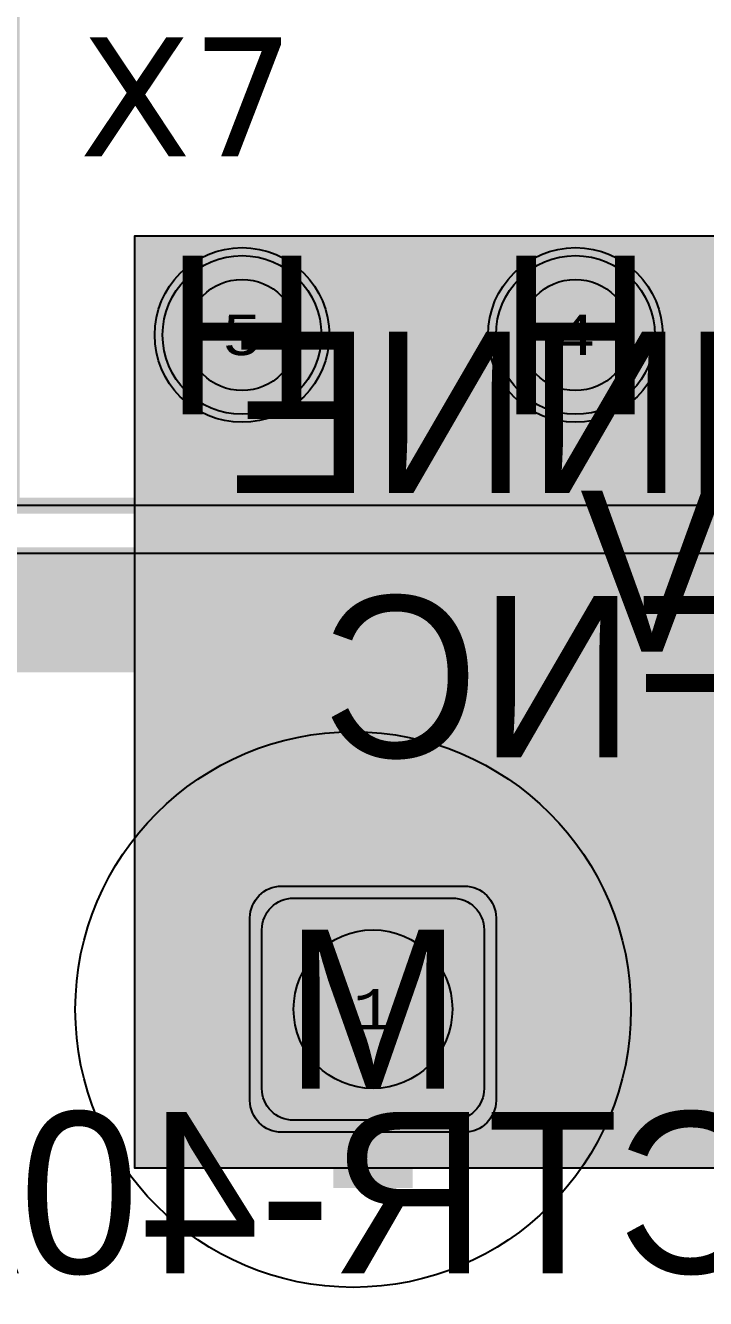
# Model space of a CAD drawing. Extents: x -28 to 199, y -61 to 255.
# Drawn here: x 4.12 to 12.69, y 151.86 to 167.9 of the extents above; entities that cross this region are included whole.
import ezdxf
from ezdxf.enums import TextEntityAlignment as Align

# ---------------------------------------------------------------- set-up
doc = ezdxf.new("R2010")
doc.units = 0
doc.header["$MEASUREMENT"] = 0
for name, color, linetype in [('ASSEMBLY_OUTLINES_TOP', 102, 'CONTINUOUS'), ('ASSEMBLY_PART_NUMBERS_BTM', 191, 'CONTINUOUS'), ('ASSEMBLY_REF_DES_TOP', 102, 'CONTINUOUS'), ('DRILL_DRAWING', 21, 'CONTINUOUS'), ('GENERATED_SILKSCREEN_TOP', 140, 'CONTINUOUS'), ('PART_HOLES_LAYER_2', 30, 'CONTINUOUS'), ('PART_HOLES_LAYER_3', 30, 'CONTINUOUS'), ('PART_HOLES_LAYER_BOTTOM', 30, 'CONTINUOUS'), ('PART_HOLES_LAYER_TOP', 30, 'CONTINUOUS'), ('PART_PADS_LAYER_2', 230, 'CONTINUOUS'), ('PART_PADS_LAYER_3', 81, 'CONTINUOUS'), ('PART_PADS_LAYER_BOTTOM', 10, 'CONTINUOUS'), ('PART_PADS_LAYER_TOP', 150, 'CONTINUOUS'), ('PIN_NUMBERS_BTM', 8, 'CONTINUOUS'), ('PIN_NUMBERS_TOP', 8, 'CONTINUOUS'), ('PLACEMENT_OUTLINES_TOP', 130, 'CONTINUOUS'), ('PLANE_DATA_LAYER_2', 230, 'CONTINUOUS'), ('PLANE_DATA_LAYER_3', 81, 'CONTINUOUS'), ('PLANE_DATA_LAYER_BOTTOM', 10, 'CONTINUOUS'), ('PLANE_DATA_LAYER_TOP', 150, 'CONTINUOUS'), ('PLANE_SHAPES_LAYER_2', 230, 'CONTINUOUS'), ('PLANE_SHAPES_LAYER_3', 81, 'CONTINUOUS'), ('PLANE_SHAPES_LAYER_BOTTOM', 10, 'CONTINUOUS'), ('PLANE_SHAPES_LAYER_TOP', 150, 'CONTINUOUS'), ('SILKSCREEN_OUTLINES_TOP', 150, 'CONTINUOUS'), ('SOLDERMASK_PADS_BTM', 12, 'CONTINUOUS'), ('SOLDERMASK_PADS_TOP', 180, 'CONTINUOUS')]:
    doc.layers.add(name, color=color, linetype=linetype)
doc.styles.add('COURIER_NEW', font='COUR.TTF')
doc.styles.add('VERDANA', font='verdana.TTF')
doc.styles.add('VERIBEST_GERBER_0', font='txt')

msp = doc.modelspace()

# ---------------------------------------------------------------- hatches: boundary and pattern name
at = {"layer": 'PART_HOLES_LAYER_2'}
h = msp.add_hatch(color=256, dxfattribs=at)
edge = h.paths.add_edge_path()
edge.add_arc((6.85, 164), 0.7, 0, 360)
h = msp.add_hatch(color=256, dxfattribs=at)
edge = h.paths.add_edge_path()
edge.add_arc((11.05, 164), 0.7, 0, 360)
h = msp.add_hatch(color=256, dxfattribs=at)
edge = h.paths.add_edge_path()
edge.add_arc((8.5, 155.505), 1, 0, 360)
at = {"layer": 'PART_HOLES_LAYER_3'}
h = msp.add_hatch(color=256, dxfattribs=at)
edge = h.paths.add_edge_path()
edge.add_arc((6.85, 164), 0.7, 0, 360)
h = msp.add_hatch(color=256, dxfattribs=at)
edge = h.paths.add_edge_path()
edge.add_arc((11.05, 164), 0.7, 0, 360)
h = msp.add_hatch(color=256, dxfattribs=at)
edge = h.paths.add_edge_path()
edge.add_arc((8.5, 155.505), 1, 0, 360)
at = {"layer": 'PART_HOLES_LAYER_BOTTOM'}
h = msp.add_hatch(color=256, dxfattribs=at)
edge = h.paths.add_edge_path()
edge.add_arc((6.85, 164), 0.7, 0, 360)
h = msp.add_hatch(color=256, dxfattribs=at)
edge = h.paths.add_edge_path()
edge.add_arc((11.05, 164), 0.7, 0, 360)
h = msp.add_hatch(color=256, dxfattribs=at)
edge = h.paths.add_edge_path()
edge.add_arc((8.5, 155.505), 1, 0, 360)
at = {"layer": 'PART_HOLES_LAYER_TOP'}
h = msp.add_hatch(color=256, dxfattribs=at)
edge = h.paths.add_edge_path()
edge.add_arc((6.85, 164), 0.7, 0, 360)
h = msp.add_hatch(color=256, dxfattribs=at)
edge = h.paths.add_edge_path()
edge.add_arc((11.05, 164), 0.7, 0, 360)
h = msp.add_hatch(color=256, dxfattribs=at)
edge = h.paths.add_edge_path()
edge.add_arc((8.5, 155.505), 1, 0, 360)
at = {"layer": 'PLANE_DATA_LAYER_2'}
h = msp.add_hatch(color=256, dxfattribs=at)
h.paths.add_polyline_path([(26.75, 153.5762, -0.41421356), (26.6738, 153.5), (5.5762, 153.5, -0.41421356), (5.5, 153.5762), (5.5, 163.63089, -0.86805037), (5.64939, 163.6521, 0.86806281), (8.1, 164), (8.1, 164, 0.278556), (7.43179, 165.10636, -0.78312568), (7.46725, 165.25), (10.43275, 165.25, -0.78312568), (10.46821, 165.10636, 0.278556), (9.8, 164, 1), (12.3, 164, 0.278556), (11.63179, 165.10636, -0.78312568), (11.66725, 165.25), (14.63275, 165.25, -0.78312568), (14.66821, 165.10636, 0.278556), (14, 164, 1), (16.5, 164, 0.278556), (15.83179, 165.10636, -0.78312568), (15.86725, 165.25), (18.83275, 165.25, -0.78312568), (18.86821, 165.10636, 0.278556), (18.2, 164, 1), (20.7, 164, 0.278556), (20.03179, 165.10636, -0.78312568), (20.06725, 165.25), (22.60489, 165.25, -0.41421356), (22.68109, 165.1738, -0.23177905), (22.6516, 165.11359, 0.23178115), (22.4, 164.6), (22.4, 163.4, 0.23178115), (22.6516, 162.88641, -0.23177905), (22.68109, 162.8262, -0.41421356), (22.60489, 162.75), (21.25, 162.75), (21.25, 155.5), (26.6738, 155.5, -0.41421356), (26.75, 155.4238)], flags=0)
h.paths.add_polyline_path([(9.65, 153.705, 0.41421356), (10.3, 154.355), (10.3, 156.655, 0.41421356), (9.65, 157.305), (7.35, 157.305, 0.41421356), (6.7, 156.655), (6.7, 154.355, 0.41421356), (7.35, 153.705)], flags=0)
for points in [[(6.85, 164), (7.89173, 164.82073)], [(11.05, 164), (10.03245, 164.85053)], [(11.05, 164), (12.06755, 164.85053)], [(6.85, 164), (5.91445, 163.06003)], [(6.85, 164), (7.73195, 163.00956)], [(11.05, 164), (10.11224, 163.06223)], [(11.05, 164), (11.98776, 163.06223)], [(7.35, 156.655), (6.8365, 157.1685)], [(9.65, 156.655), (10.1635, 157.1685)], [(7.35, 154.355), (6.8365, 153.8415)], [(9.65, 154.355), (10.1635, 153.8415)]]:
    msp.add_hatch(color=256, dxfattribs=at).paths.add_polyline_path(points, is_closed=False, flags=0)
at = {"layer": 'PLANE_DATA_LAYER_3'}
h = msp.add_hatch(color=256, dxfattribs=at)
h.paths.add_polyline_path([(26.75, 153.5762, -0.41421356), (26.6738, 153.5), (5.5762, 153.5, -0.41421356), (5.5, 153.5762), (5.5, 163.63089, -0.86805037), (5.64939, 163.6521, 0.86806281), (8.1, 164), (8.1, 164, 0.278556), (7.43179, 165.10636, -0.78312568), (7.46725, 165.25), (10.43275, 165.25, -0.78312568), (10.46821, 165.10636, 0.278556), (9.8, 164, 1), (12.3, 164, 0.278556), (11.63179, 165.10636, -0.78312568), (11.66725, 165.25), (14.63275, 165.25, -0.78312568), (14.66821, 165.10636, 0.278556), (14, 164, 1), (16.5, 164, 0.278556), (15.83179, 165.10636, -0.78312568), (15.86725, 165.25), (18.83275, 165.25, -0.78312568), (18.86821, 165.10636, 0.278556), (18.2, 164, 1), (20.7, 164, 0.278556), (20.03179, 165.10636, -0.78312568), (20.06725, 165.25), (22.60489, 165.25, -0.41421356), (22.68109, 165.1738, -0.23177905), (22.6516, 165.11359, 0.23178115), (22.4, 164.6), (22.4, 163.4, 0.23178115), (22.6516, 162.88641, -0.23177905), (22.68109, 162.8262, -0.41421356), (22.60489, 162.75), (21.25, 162.75), (21.25, 155.5), (26.6738, 155.5, -0.41421356), (26.75, 155.4238)], flags=0)
h.paths.add_polyline_path([(9.65, 153.705, 0.41421356), (10.3, 154.355), (10.3, 156.655, 0.41421356), (9.65, 157.305), (7.35, 157.305, 0.41421356), (6.7, 156.655), (6.7, 154.355, 0.41421356), (7.35, 153.705)], flags=0)
for points in [[(6.85, 164), (7.89173, 164.82073)], [(11.05, 164), (10.03245, 164.85053)], [(11.05, 164), (12.06755, 164.85053)], [(6.85, 164), (5.91445, 163.06003)], [(6.85, 164), (7.73195, 163.00956)], [(11.05, 164), (10.11224, 163.06223)], [(11.05, 164), (11.98776, 163.06223)], [(7.35, 156.655), (6.8365, 157.1685)], [(9.65, 156.655), (10.1635, 157.1685)], [(7.35, 154.355), (6.8365, 153.8415)], [(9.65, 154.355), (10.1635, 153.8415)]]:
    msp.add_hatch(color=256, dxfattribs=at).paths.add_polyline_path(points, is_closed=False, flags=0)
at = {"layer": 'PLANE_DATA_LAYER_BOTTOM'}
h = msp.add_hatch(color=256, dxfattribs=at)
h.paths.add_polyline_path([(26.75, 154.98389, -0.55996436), (26.63922, 154.91599, 0.1183093), (26.435, 154.965), (26.285, 154.965, 0.41421356), (25.835, 154.515), (25.835, 153.485, 0.41421356), (26.285, 153.035), (26.435, 153.035, 0.1183093), (26.63922, 153.08401, -0.55996436), (26.75, 153.01611), (26.75, 152.5762, -0.41421356), (26.6738, 152.5), (23.8262, 152.5, -0.41421356), (23.75, 152.5762), (23.75, 153.5), (5.5762, 153.5, -0.41421356), (5.5, 153.5762), (5.5, 163.63089, -0.86805037), (5.64939, 163.6521, 0.86806281), (8.1, 164), (8.1, 164, 0.278556), (7.43179, 165.10636, -0.78312568), (7.46725, 165.25), (10.43275, 165.25, -0.78312568), (10.46821, 165.10636, 0.278556), (9.8, 164, 1), (12.3, 164, 0.278556), (11.63179, 165.10636, -0.78312568), (11.66725, 165.25), (14.63275, 165.25, -0.78312568), (14.66821, 165.10636, 0.278556), (14, 164, 1), (16.5, 164, 0.278556), (15.83179, 165.10636, -0.78312568), (15.86725, 165.25), (18.83275, 165.25, -0.78312568), (18.86821, 165.10636, 0.278556), (18.2, 164, 1), (20.7, 164, 0.278556), (20.03179, 165.10636, -0.78312568), (20.06725, 165.25), (22.60489, 165.25, -0.41421356), (22.68109, 165.1738, -0.23177905), (22.6516, 165.11359, 0.23178115), (22.4, 164.6), (22.4, 163.4, 0.23178115), (22.6516, 162.88641, -0.23177905), (22.68109, 162.8262, -0.41421356), (22.60489, 162.75), (21.25, 162.75), (21.25, 155.5), (26.6738, 155.5, -0.41421356), (26.75, 155.4238)], flags=0)
h.paths.add_polyline_path([(9.5, 153.855, 0.41421356), (10.15, 154.505), (10.15, 156.505, 0.41421356), (9.5, 157.155), (7.5, 157.155, 0.41421356), (6.85, 156.505), (6.85, 154.505, 0.41421356), (7.5, 153.855)], flags=0)
h.paths.add_polyline_path([(25.155, 153.035, 0.41421356), (25.605, 153.485), (25.605, 154.515, 0.41421356), (25.155, 154.965), (25.005, 154.965, 0.41421356), (24.555, 154.515), (24.555, 153.485, 0.41421356), (25.005, 153.035)], flags=0)
for points in [[(6.85, 164), (7.89173, 164.82073)], [(11.05, 164), (10.03245, 164.85053)], [(11.05, 164), (12.06755, 164.85053)], [(6.85, 164), (5.91445, 163.06003)], [(6.85, 164), (7.73195, 163.00956)], [(11.05, 164), (10.11224, 163.06223)], [(11.05, 164), (11.98776, 163.06223)], [(8.5, 156.505), (8.5, 157.2312)], [(7.5, 155.505), (6.7738, 155.505)], [(9.5, 155.505), (10.2262, 155.505)], [(8.5, 154.505), (8.5, 153.7788)]]:
    msp.add_hatch(color=256, dxfattribs=at).paths.add_polyline_path(points, is_closed=False, flags=0)
at = {"layer": 'PLANE_DATA_LAYER_TOP'}
h = msp.add_hatch(color=256, dxfattribs=at)
h.paths.add_polyline_path([(26.75, 153.5762, -0.41421356), (26.6738, 153.5), (5.5762, 153.5, -0.41421356), (5.5, 153.5762), (5.5, 163.63089, -0.86805037), (5.64939, 163.6521, 0.86806281), (8.1, 164), (8.1, 164, 0.278556), (7.43179, 165.10636, -0.78312568), (7.46725, 165.25), (10.43275, 165.25, -0.78312568), (10.46821, 165.10636, 0.278556), (9.8, 164, 1), (12.3, 164, 0.278556), (11.63179, 165.10636, -0.78312568), (11.66725, 165.25), (14.63275, 165.25, -0.78312568), (14.66821, 165.10636, 0.278556), (14, 164, 1), (16.5, 164, 0.278556), (15.83179, 165.10636, -0.78312568), (15.86725, 165.25), (18.83275, 165.25, -0.78312568), (18.86821, 165.10636, 0.278556), (18.2, 164, 1), (20.7, 164, 0.278556), (20.03179, 165.10636, -0.78312568), (20.06725, 165.25), (22.60489, 165.25, -0.41421356), (22.68109, 165.1738, -0.23177905), (22.6516, 165.11359, 0.23178115), (22.4, 164.6), (22.4, 163.4, 0.23178115), (22.6516, 162.88641, -0.23177905), (22.68109, 162.8262, -0.41421356), (22.60489, 162.75), (21.25, 162.75), (21.25, 155.5), (26.6738, 155.5, -0.41421356), (26.75, 155.4238)], flags=0)
h.paths.add_polyline_path([(9.5, 153.855, 0.41421356), (10.15, 154.505), (10.15, 156.505, 0.41421356), (9.5, 157.155), (7.5, 157.155, 0.41421356), (6.85, 156.505), (6.85, 154.505, 0.41421356), (7.5, 153.855)], flags=0)
for points in [[(6.85, 164), (7.89173, 164.82073)], [(11.05, 164), (10.03245, 164.85053)], [(11.05, 164), (12.06755, 164.85053)], [(6.85, 164), (5.91445, 163.06003)], [(6.85, 164), (7.73195, 163.00956)], [(11.05, 164), (10.11224, 163.06223)], [(11.05, 164), (11.98776, 163.06223)], [(8.5, 156.505), (8.5, 157.2312)], [(7.5, 155.505), (6.7738, 155.505)], [(9.5, 155.505), (10.2262, 155.505)], [(8.5, 154.505), (8.5, 153.7788)]]:
    msp.add_hatch(color=256, dxfattribs=at).paths.add_polyline_path(points, is_closed=False, flags=0)
at = {"layer": 'PLANE_SHAPES_LAYER_2'}
msp.add_hatch(color=256, dxfattribs=at).paths.add_polyline_path([(26.75, 153.5), (5.5, 153.5), (5.5, 165.25), (25, 165.25), (25, 162.75), (21.25, 162.75), (21.25, 155.5), (26.75, 155.5)], flags=0)
at = {"layer": 'PLANE_SHAPES_LAYER_3'}
msp.add_hatch(color=256, dxfattribs=at).paths.add_polyline_path([(26.75, 153.5), (5.5, 153.5), (5.5, 165.25), (25, 165.25), (25, 162.75), (21.25, 162.75), (21.25, 155.5), (26.75, 155.5)], flags=0)
at = {"layer": 'PLANE_SHAPES_LAYER_BOTTOM'}
msp.add_hatch(color=256, dxfattribs=at).paths.add_polyline_path([(26.75, 152.5), (23.75, 152.5), (23.75, 153.5), (5.5, 153.5), (5.5, 165.25), (25, 165.25), (25, 162.75), (21.25, 162.75), (21.25, 155.5), (26.75, 155.5)], flags=0)
at = {"layer": 'PLANE_SHAPES_LAYER_TOP'}
msp.add_hatch(color=256, dxfattribs=at).paths.add_polyline_path([(26.75, 153.5), (5.5, 153.5), (5.5, 165.25), (25, 165.25), (25, 162.75), (21.25, 162.75), (21.25, 155.5), (26.75, 155.5)], flags=0)

# ---------------------------------------------------------------- linework, layer by layer
at = {"layer": 'ASSEMBLY_OUTLINES_TOP', "const_width": 0.2}
msp.add_lwpolyline([(3.95, 161.85), (3.95, 171.65), (26.55, 171.65), (26.55, 161.85)], close=True, dxfattribs=at)
at = {"layer": 'ASSEMBLY_OUTLINES_TOP'}
msp.add_lwpolyline([(0.5, 140.25), (0.5, 161.25), (16.5, 161.25), (16.5, 140.25)], close=True, dxfattribs=at)
at = {"layer": 'ASSEMBLY_OUTLINES_TOP', "const_width": 1}
for points in [[(8.5, 153.25), (8.5, 157.75)], [(10.5, 155.5), (6.25, 155.5)]]:
    msp.add_lwpolyline(points, dxfattribs=at)
at = {"layer": 'ASSEMBLY_OUTLINES_TOP'}
msp.add_circle((8.25, 155.5), 3.5, dxfattribs=at)
msp.add_solid([(0.75, 159.75), (16.25, 159.75), (0.75, 161.25), (16.25, 161.25)], dxfattribs=at)
at = {"layer": 'GENERATED_SILKSCREEN_TOP', "const_width": 0.15}
msp.add_lwpolyline([(3.95, 161.85), (3.95, 171.65), (26.55, 171.65), (26.55, 161.85)], close=True, dxfattribs=at)
msp.add_lwpolyline([(16.50001, 144.31307, 0.000006), (16.49999, 144.31307), (16.49999, 161.25), (0.50001, 161.25), (0.50001, 140.25), (16.49999, 140.25), (16.49999, 140.28693, 0.000006), (16.50001, 140.28693), (16.50001, 140.25, -0.41421356), (16.5, 140.25), (0.5, 140.25, -0.41421356), (0.5, 140.25), (0.5, 161.25, -0.41421356), (0.5, 161.25), (16.5, 161.25, -0.41421356), (16.50001, 161.25), (16.50001, 144.31307)], format="xyb", dxfattribs=at)
at = {"layer": 'PART_HOLES_LAYER_2'}
for centre, radius in [((6.85, 164), 0.7), ((11.05, 164), 0.7), ((8.5, 155.505), 1)]:
    msp.add_circle(centre, radius, dxfattribs=at)
at = {"layer": 'PART_HOLES_LAYER_3'}
for centre, radius in [((6.85, 164), 0.7), ((11.05, 164), 0.7), ((8.5, 155.505), 1)]:
    msp.add_circle(centre, radius, dxfattribs=at)
at = {"layer": 'PART_HOLES_LAYER_BOTTOM'}
for centre, radius in [((6.85, 164), 0.7), ((11.05, 164), 0.7), ((8.5, 155.505), 1)]:
    msp.add_circle(centre, radius, dxfattribs=at)
at = {"layer": 'PART_HOLES_LAYER_TOP'}
for centre, radius in [((6.85, 164), 0.7), ((11.05, 164), 0.7), ((8.5, 155.505), 1)]:
    msp.add_circle(centre, radius, dxfattribs=at)
at = {"layer": 'PART_PADS_LAYER_2'}
msp.add_lwpolyline([(9.65, 157.055, -0.41421356), (10.05, 156.655), (10.05, 154.355, -0.41421356), (9.65, 153.955), (7.35, 153.955, -0.41421356), (6.95, 154.355), (6.95, 156.655, -0.41421356), (7.35, 157.055)], format="xyb", close=True, dxfattribs=at)
for centre in [(6.85, 164), (11.05, 164)]:
    msp.add_circle(centre, 1, dxfattribs=at)
at = {"layer": 'PART_PADS_LAYER_3'}
msp.add_lwpolyline([(9.65, 157.055, -0.41421356), (10.05, 156.655), (10.05, 154.355, -0.41421356), (9.65, 153.955), (7.35, 153.955, -0.41421356), (6.95, 154.355), (6.95, 156.655, -0.41421356), (7.35, 157.055)], format="xyb", close=True, dxfattribs=at)
for centre in [(6.85, 164), (11.05, 164)]:
    msp.add_circle(centre, 1, dxfattribs=at)
at = {"layer": 'PART_PADS_LAYER_BOTTOM'}
msp.add_lwpolyline([(9.5, 156.905, -0.41421356), (9.9, 156.505), (9.9, 154.505, -0.41421356), (9.5, 154.105), (7.5, 154.105, -0.41421356), (7.1, 154.505), (7.1, 156.505, -0.41421356), (7.5, 156.905)], format="xyb", close=True, dxfattribs=at)
for centre in [(6.85, 164), (11.05, 164)]:
    msp.add_circle(centre, 1, dxfattribs=at)
at = {"layer": 'PART_PADS_LAYER_TOP'}
msp.add_lwpolyline([(9.5, 156.905, -0.41421356), (9.9, 156.505), (9.9, 154.505, -0.41421356), (9.5, 154.105), (7.5, 154.105, -0.41421356), (7.1, 154.505), (7.1, 156.505, -0.41421356), (7.5, 156.905)], format="xyb", close=True, dxfattribs=at)
for centre in [(6.85, 164), (11.05, 164)]:
    msp.add_circle(centre, 1, dxfattribs=at)
at = {"layer": 'PLACEMENT_OUTLINES_TOP'}
for points in [[(3.95, 161.85), (3.95, 171.65), (26.55, 171.65), (26.55, 161.85)], [(0.5, 140.25), (0.5, 161.25), (16.5, 161.25), (16.5, 140.25)]]:
    msp.add_lwpolyline(points, close=True, dxfattribs=at)
at = {"layer": 'PLANE_DATA_LAYER_2', "const_width": 0.5}
for points in [[(6.85, 164), (7.89173, 164.82073)], [(11.05, 164), (10.03245, 164.85053)], [(11.05, 164), (12.06755, 164.85053)], [(6.85, 164), (5.91445, 163.06003)], [(6.85, 164), (7.73195, 163.00956)], [(11.05, 164), (10.11224, 163.06223)], [(11.05, 164), (11.98776, 163.06223)], [(7.35, 156.655), (6.8365, 157.1685)], [(9.65, 156.655), (10.1635, 157.1685)], [(7.35, 154.355), (6.8365, 153.8415)], [(9.65, 154.355), (10.1635, 153.8415)]]:
    msp.add_lwpolyline(points, dxfattribs=at)
at = {"layer": 'PLANE_DATA_LAYER_3', "const_width": 0.5}
for points in [[(6.85, 164), (7.89173, 164.82073)], [(11.05, 164), (10.03245, 164.85053)], [(11.05, 164), (12.06755, 164.85053)], [(6.85, 164), (5.91445, 163.06003)], [(6.85, 164), (7.73195, 163.00956)], [(11.05, 164), (10.11224, 163.06223)], [(11.05, 164), (11.98776, 163.06223)], [(7.35, 156.655), (6.8365, 157.1685)], [(9.65, 156.655), (10.1635, 157.1685)], [(7.35, 154.355), (6.8365, 153.8415)], [(9.65, 154.355), (10.1635, 153.8415)]]:
    msp.add_lwpolyline(points, dxfattribs=at)
at = {"layer": 'PLANE_DATA_LAYER_BOTTOM', "const_width": 0.5}
for points in [[(6.85, 164), (7.89173, 164.82073)], [(11.05, 164), (10.03245, 164.85053)], [(11.05, 164), (12.06755, 164.85053)], [(6.85, 164), (5.91445, 163.06003)], [(6.85, 164), (7.73195, 163.00956)], [(11.05, 164), (10.11224, 163.06223)], [(11.05, 164), (11.98776, 163.06223)], [(8.5, 156.505), (8.5, 157.2312)], [(7.5, 155.505), (6.7738, 155.505)], [(9.5, 155.505), (10.2262, 155.505)], [(8.5, 154.505), (8.5, 153.7788)]]:
    msp.add_lwpolyline(points, dxfattribs=at)
at = {"layer": 'PLANE_DATA_LAYER_TOP', "const_width": 0.5}
for points in [[(6.85, 164), (7.89173, 164.82073)], [(11.05, 164), (10.03245, 164.85053)], [(11.05, 164), (12.06755, 164.85053)], [(6.85, 164), (5.91445, 163.06003)], [(6.85, 164), (7.73195, 163.00956)], [(11.05, 164), (10.11224, 163.06223)], [(11.05, 164), (11.98776, 163.06223)], [(8.5, 156.505), (8.5, 157.2312)], [(7.5, 155.505), (6.7738, 155.505)], [(9.5, 155.505), (10.2262, 155.505)], [(8.5, 154.505), (8.5, 153.7788)]]:
    msp.add_lwpolyline(points, dxfattribs=at)
at = {"layer": 'PLANE_SHAPES_LAYER_2'}
msp.add_lwpolyline([(26.75, 153.5), (5.5, 153.5), (5.5, 165.25), (25, 165.25), (25, 162.75), (21.25, 162.75), (21.25, 155.5), (26.75, 155.5)], close=True, dxfattribs=at)
at = {"layer": 'PLANE_SHAPES_LAYER_3'}
msp.add_lwpolyline([(26.75, 153.5), (5.5, 153.5), (5.5, 165.25), (25, 165.25), (25, 162.75), (21.25, 162.75), (21.25, 155.5), (26.75, 155.5)], close=True, dxfattribs=at)
at = {"layer": 'PLANE_SHAPES_LAYER_BOTTOM'}
msp.add_lwpolyline([(26.75, 152.5), (23.75, 152.5), (23.75, 153.5), (5.5, 153.5), (5.5, 165.25), (25, 165.25), (25, 162.75), (21.25, 162.75), (21.25, 155.5), (26.75, 155.5)], close=True, dxfattribs=at)
at = {"layer": 'PLANE_SHAPES_LAYER_TOP'}
msp.add_lwpolyline([(26.75, 153.5), (5.5, 153.5), (5.5, 165.25), (25, 165.25), (25, 162.75), (21.25, 162.75), (21.25, 155.5), (26.75, 155.5)], close=True, dxfattribs=at)
at = {"layer": 'SILKSCREEN_OUTLINES_TOP'}
for points in [[(3.95, 161.85), (3.95, 171.65), (26.55, 171.65), (26.55, 161.85)], [(0.5, 140.25), (0.5, 161.25), (16.5, 161.25), (16.5, 140.25)]]:
    msp.add_lwpolyline(points, close=True, dxfattribs=at)
at = {"layer": 'SOLDERMASK_PADS_BTM'}
msp.add_lwpolyline([(9.65, 157.055, -0.41421356), (10.05, 156.655), (10.05, 154.355, -0.41421356), (9.65, 153.955), (7.35, 153.955, -0.41421356), (6.95, 154.355), (6.95, 156.655, -0.41421356), (7.35, 157.055)], format="xyb", close=True, dxfattribs=at)
for centre in [(6.85, 164), (11.05, 164)]:
    msp.add_circle(centre, 1.1, dxfattribs=at)
at = {"layer": 'SOLDERMASK_PADS_TOP'}
msp.add_lwpolyline([(9.65, 157.055, -0.41421356), (10.05, 156.655), (10.05, 154.355, -0.41421356), (9.65, 153.955), (7.35, 153.955, -0.41421356), (6.95, 154.355), (6.95, 156.655, -0.41421356), (7.35, 157.055)], format="xyb", close=True, dxfattribs=at)
for centre in [(6.85, 164), (11.05, 164)]:
    msp.add_circle(centre, 1.1, dxfattribs=at)

# ---------------------------------------------------------------- texts
at = {"layer": 'ASSEMBLY_PART_NUMBERS_BTM', "style": 'VERIBEST_GERBER_0', "text_generation_flag": 2}
for s, p in [('CL21B106KOQNNNE', (33.25, 164.04)), ('ERJ-3EKF10R7V', (32.25, 162.04)), ('CL10B104KB8SFNC', (33.25, 160.71)), ('ACS730KLCTR-40AB-T', (27, 154.21))]:
    msp.add_text(s, height=2.032, dxfattribs=at).set_placement(p, align=Align.TOP_LEFT)
at = {"layer": 'ASSEMBLY_REF_DES_TOP', "style": 'VERDANA'}
msp.add_text('X7', height=1.5, dxfattribs=at).set_placement((4.8, 167.75), align=Align.TOP_LEFT)
at = {"layer": 'DRILL_DRAWING', "style": 'VERIBEST_GERBER_0'}
for s, p in [('H', (6.85, 164)), ('H', (11.05, 164)), ('M', (8.5, 155.505))]:
    msp.add_text(s, height=2, dxfattribs=at).set_placement(p, align=Align.MIDDLE_CENTER)
at = {"layer": 'PIN_NUMBERS_BTM', "style": 'COURIER_NEW'}
for s, p in [('5', (6.85, 164)), ('4', (11.05, 164)), ('1', (8.5, 155.505))]:
    msp.add_text(s, height=0.508, dxfattribs=at).set_placement(p, align=Align.MIDDLE_CENTER)
at = {"layer": 'PIN_NUMBERS_TOP', "style": 'COURIER_NEW'}
for s, p in [('5', (6.85, 164)), ('4', (11.05, 164)), ('1', (8.5, 155.505))]:
    msp.add_text(s, height=0.508, dxfattribs=at).set_placement(p, align=Align.MIDDLE_CENTER)

doc.saveas('drawing.dxf')
